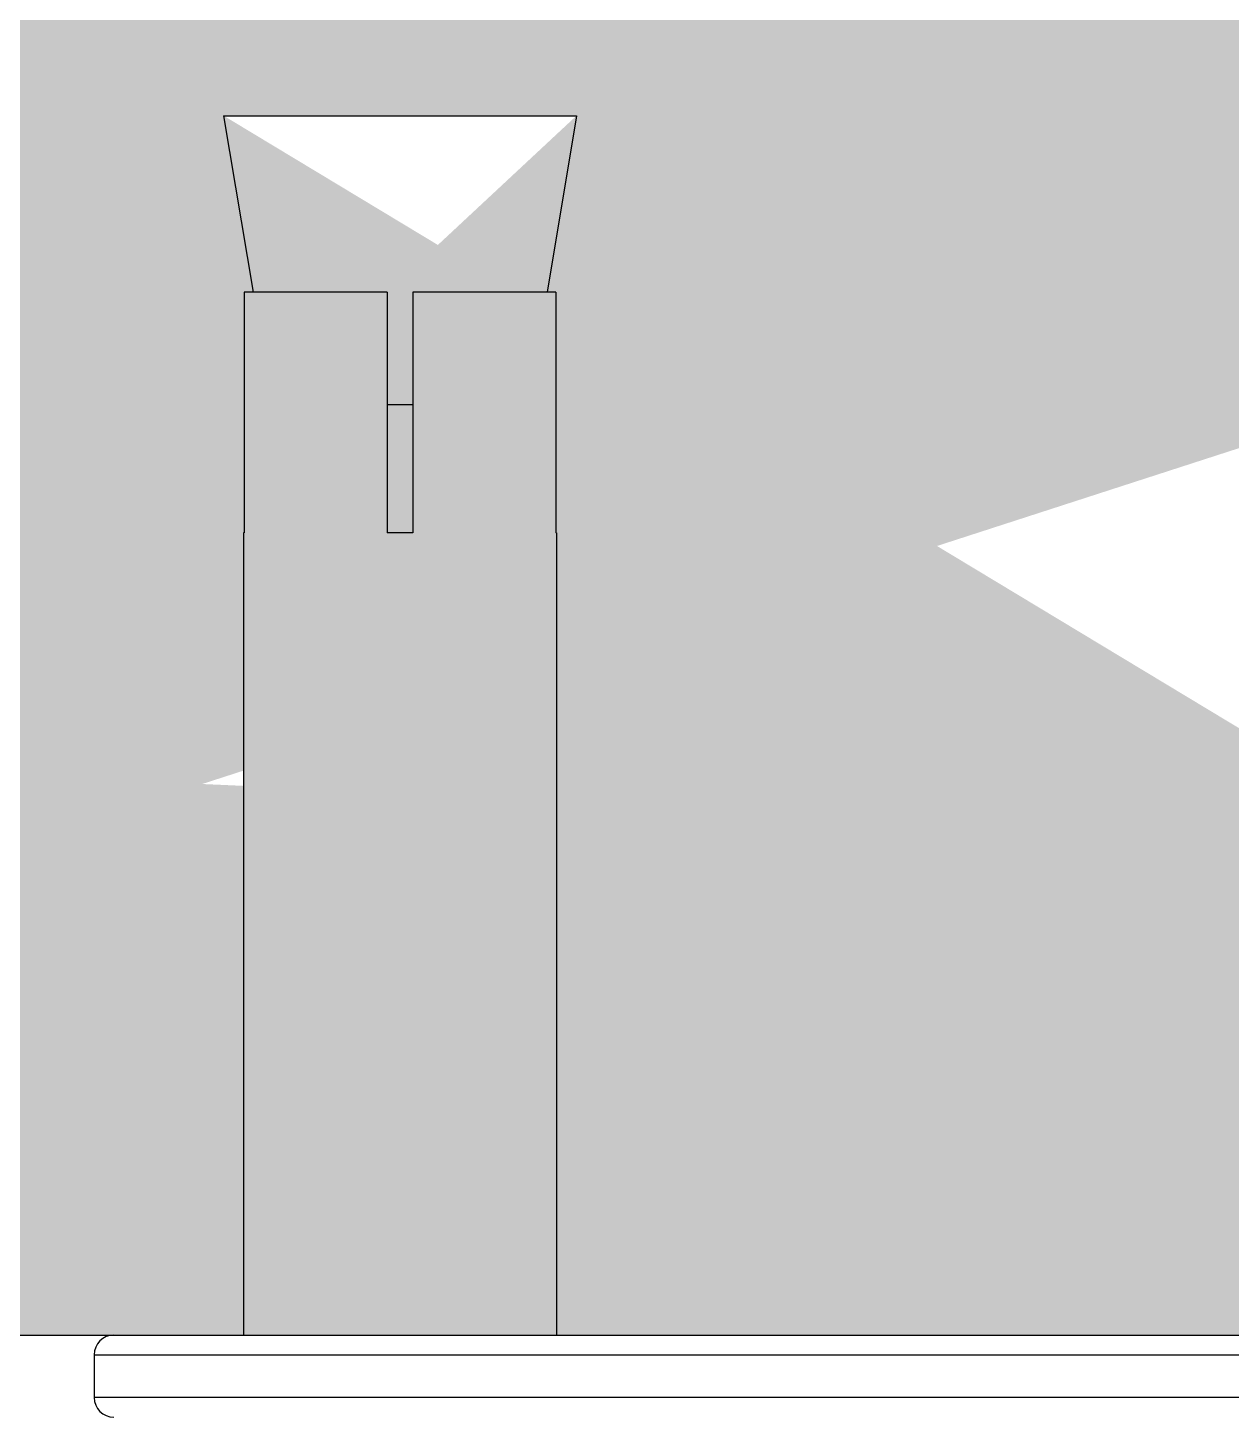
# Model space of a CAD drawing. Extents: x 921423 to 1291758, y 534425 to 1049953.
# Drawn here: x 1132733.3 to 1133075.1, y 855942.9 to 856337.5 of the extents above; entities that cross this region are included whole.
import ezdxf

# ---------------------------------------------------------------- set-up
doc = ezdxf.new("R2010")
doc.units = 0
doc.header["$LTSCALE"] = 1000
doc.header["$MEASUREMENT"] = 0
for name, color, linetype in [('02___PRT_ALL_AXES', 7, 'Continuous'), ('11122', 7, 'Continuous'), ('TC', 4, 'Continuous')]:
    doc.layers.add(name, color=color, linetype=linetype)

msp = doc.modelspace()

# ---------------------------------------------------------------- hatches: boundary and pattern name
at = {"layer": '11122'}
h = msp.add_hatch(dxfattribs=at)
h.set_pattern_fill('AR-CONC', color=256, scale=50, style=0)
h.set_pattern_definition([(49.99999999999999, (637887.1210465333, 1495774.023655258), (358.6300913003768, -31.37606749129756), [37.5, -412.5]), (355, (637887.1210465333, 1495774.023655258), (-69.3756668065, 376.0960668500059), [30, -330]), (100.4514, (637917.006886533, 1495771.408985258), (289.2546908570108, 344.7197710304768), [31.87009499999977, -350.5710559999966]), (46.18420000000002, (637887.1210465333, 1495874.023655258), (533.6205243128223, -82.75950716450905), [56.24999999999989, -618.7499999999983]), (96.63559999999993, (637931.5894190329, 1495867.127001757), (467.3313527743517, 487.0589354502209), [47.80514399999964, -525.8564999999943]), (351.1842, (637887.1210465333, 1495874.023655258), (467.3309725668136, 487.0593004626623), [45.00000000000001, -495.0000000000001]), (21, (637937.1210465333, 1495849.023655258), (298.4535260592309, -201.3094453326694), [37.5, -412.5]), (326.0000000000001, (637937.1210465333, 1495849.023655258), (121.6576659607909, 362.5750225234265), [30, -330]), (71.4514, (637961.9921630328, 1495832.247852257), (420.111314290745, 161.2652483549762), [31.87009500000001, -350.571056]), (37.50000000000001, (637887.1210465333, 1495774.023655258), (6.079927658645335, 166.4469269156558), [0, -326, 0, -335, 0, -331.25]), (7.500000000000001, (637887.1210465333, 1495774.023655258), (131.5347687210743, 197.2058559411801), [0, -191, 0, -318.5, 0, -126.25]), (327.5, (637775.6210465333, 1495774.023655258), (266.9112180862045, -11.2774358671899), [0, -125, 0, -390, 0, -517.5]), (317.5, (637725.6210465333, 1495774.023655258), (291.5930846711931, 50.05249116615882), [0, -162.5, 0, -259, 0, -367.5])])
edge = h.paths.add_edge_path()
edge.add_line((1125792.684666758, 856289.4503852366), (1125408.397296131, 856372.8108387582))
edge.add_line((1125408.397296131, 856372.8108387582), (1125593.522551954, 856444.4400337678))
edge.add_line((1125593.522551954, 856236.1454946524), (1125792.684666758, 856289.4503852366))
edge.add_line((1125593.522551954, 856236.1454946524), (1125593.522551954, 855966.2044389886))
edge.add_line((1125593.522551954, 856685.3263902029), (1125593.522551954, 856444.4400337678))
edge.add_line((1125593.522551954, 856685.3263902036), (1136254.435184324, 856685.3263902036))
edge.add_line((1125593.522551954, 855966.2044389893), (1136254.435184323, 855966.2044389895))
edge.add_line((1129689.911909683, 856262.1588980989), (1129649.310946175, 856262.1588980989))
edge.add_line((1129595.583828989, 856312.2434988678), (1129695.75303053, 856312.2434988678))
edge.add_line((1129642.02591334, 856262.1588980989), (1129601.424949832, 856262.1588980989))
edge.add_line((1129642.02591334, 856230.2868794263), (1129649.310946175, 856230.2868794263))
edge.add_line((1129601.424949832, 856185.4205956422), (1129601.27526089, 856185.4205956422))
edge.add_line((1129649.310946175, 856193.8617152274), (1129642.02591334, 856193.8617152274))
edge.add_line((1129690.061598625, 856185.4205956422), (1129689.911909688, 856185.4205956422))
edge.add_line((1129595.583828989, 856312.2434988678), (1129603.931262447, 856262.1588980989))
edge.add_line((1129695.75303053, 856312.2434988678), (1129687.405597072, 856262.1588980989))
edge.add_line((1129690.061598625, 856193.8617152274), (1129690.061598625, 855966.2044389893))
edge.add_line((1129689.911909688, 856262.1588980989), (1129689.911909688, 856193.8617152274))
edge.add_line((1129649.310946175, 856262.1588980989), (1129649.310946175, 856193.8617152274))
edge.add_line((1129642.02591334, 856262.1588980989), (1129642.02591334, 856193.8617152274))
edge.add_line((1129601.424949832, 856262.1588980989), (1129601.424949832, 856193.8617152274))
edge.add_line((1129601.27526089, 856193.8617152274), (1129601.27526089, 855966.2044389893))
edge.add_line((1129112.265252685, 856312.5337765976), (1129103.910816927, 856262.4071619448))
edge.add_line((1129112.265252685, 856312.5337765976), (1129012.012023379, 856312.5337765976))
edge.add_line((1129065.784210009, 856262.4071619448), (1129106.419231969, 856262.4071619448))
edge.add_line((1129017.858044095, 856262.4071619448), (1129058.493066058, 856262.4071619448))
edge.add_line((1129065.784210009, 856230.5084071595), (1129058.493066058, 856230.5084071595))
edge.add_line((1129106.419231969, 856194.0526874131), (1129106.569046478, 856194.0526874131))
edge.add_line((1129058.493066058, 856194.0526874131), (1129065.784210009, 856194.0526874131))
edge.add_line((1129017.708229592, 856194.0526874131), (1129017.858044095, 856194.0526874131))
edge.add_line((1129012.012023379, 856312.5337765976), (1129020.366459185, 856262.4071619448))
edge.add_line((1129017.708229592, 856194.0526874131), (1129017.708229592, 855966.2044389895))
edge.add_line((1129017.858044095, 856262.4071619448), (1129017.858044095, 856194.0526874131))
edge.add_line((1129058.493066058, 856262.4071619448), (1129058.493066058, 856194.0526874131))
edge.add_line((1129065.784210009, 856262.4071619448), (1129065.784210009, 856194.0526874131))
edge.add_line((1129106.419231969, 856262.4071619448), (1129106.419231969, 856194.0526874131))
edge.add_line((1129106.569046478, 856194.0526874131), (1129106.569046478, 855966.2044389895))
edge.add_line((1128532.268692041, 856312.5337765976), (1128540.623127798, 856262.4071619448))
edge.add_line((1128532.268692041, 856312.5337765976), (1128632.521921347, 856312.5337765976))
edge.add_line((1128578.749734716, 856262.4071619448), (1128538.114712757, 856262.4071619448))
edge.add_line((1128626.675900631, 856262.4071619448), (1128586.040878668, 856262.4071619448))
edge.add_line((1128578.749734716, 856230.5084071595), (1128586.040878668, 856230.5084071595))
edge.add_line((1128538.114712757, 856194.0526874131), (1128537.964898248, 856194.0526874131))
edge.add_line((1128586.040878668, 856194.0526874131), (1128578.749734716, 856194.0526874131))
edge.add_line((1128626.825715134, 856194.0526874131), (1128626.675900631, 856194.0526874131))
edge.add_line((1128632.521921347, 856312.5337765976), (1128624.16748554, 856262.4071619448))
edge.add_line((1128626.825715134, 856194.0526874131), (1128626.825715134, 855966.2044389895))
edge.add_line((1128626.675900631, 856262.4071619448), (1128626.675900631, 856194.0526874131))
edge.add_line((1128586.040878668, 856262.4071619448), (1128586.040878668, 856194.0526874131))
edge.add_line((1128578.749734716, 856262.4071619448), (1128578.749734716, 856194.0526874131))
edge.add_line((1128538.114712757, 856262.4071619448), (1128538.114712757, 856194.0526874131))
edge.add_line((1128537.964898248, 856194.0526874131), (1128537.964898248, 855966.2044389895))
edge.add_line((1132210.955015105, 856262.1588980989), (1132251.555978613, 856262.1588980989))
edge.add_line((1132305.283095798, 856312.2434988678), (1132205.113894258, 856312.2434988678))
edge.add_line((1132258.841011448, 856262.1588980989), (1132299.441974956, 856262.1588980989))
edge.add_line((1132258.841011448, 856230.2868794263), (1132251.555978613, 856230.2868794263))
edge.add_line((1132299.441974956, 856185.4205956422), (1132299.591663898, 856185.4205956422))
edge.add_line((1132251.555978613, 856193.8617152274), (1132258.841011448, 856193.8617152274))
edge.add_line((1132210.805326163, 856185.4205956422), (1132210.955015101, 856185.4205956422))
edge.add_line((1132305.283095798, 856312.2434988678), (1132296.93566234, 856262.1588980989))
edge.add_line((1132205.113894258, 856312.2434988678), (1132213.461327716, 856262.1588980989))
edge.add_line((1132210.805326163, 856193.8617152274), (1132210.805326163, 855966.2044389893))
edge.add_line((1132210.955015101, 856262.1588980989), (1132210.955015101, 856193.8617152274))
edge.add_line((1132251.555978613, 856262.1588980989), (1132251.555978613, 856193.8617152274))
edge.add_line((1132258.841011448, 856262.1588980989), (1132258.841011448, 856193.8617152274))
edge.add_line((1132299.441974956, 856262.1588980989), (1132299.441974956, 856193.8617152274))
edge.add_line((1132299.591663898, 856193.8617152274), (1132299.591663898, 855966.2044389893))
edge.add_line((1133368.906801905, 856312.533776599), (1133360.552366149, 856262.4071619464))
edge.add_line((1133368.906801905, 856312.533776599), (1133268.6535726, 856312.533776599))
edge.add_line((1133322.42575923, 856262.4071619464), (1133363.060781189, 856262.4071619464))
edge.add_line((1133274.499593316, 856262.4071619464), (1133315.134615279, 856262.4071619464))
edge.add_line((1133322.42575923, 856230.5084071611), (1133315.134615279, 856230.5084071611))
edge.add_line((1133363.060781189, 856194.0526874145), (1133363.210595699, 856194.0526874145))
edge.add_line((1133315.134615279, 856194.0526874145), (1133322.42575923, 856194.0526874145))
edge.add_line((1133274.349778813, 856194.0526874145), (1133274.499593316, 856194.0526874145))
edge.add_line((1133268.6535726, 856312.533776599), (1133277.008008406, 856262.4071619464))
edge.add_line((1133274.349778813, 856194.0526874145), (1133274.349778813, 855966.2044389909))
edge.add_line((1133274.499593316, 856262.4071619464), (1133274.499593316, 856194.0526874145))
edge.add_line((1133315.134615279, 856262.4071619464), (1133315.134615279, 856194.0526874145))
edge.add_line((1133322.42575923, 856262.4071619464), (1133322.42575923, 856194.0526874145))
edge.add_line((1133363.060781189, 856262.4071619464), (1133363.060781189, 856194.0526874145))
edge.add_line((1133363.210595699, 856194.0526874145), (1133363.210595699, 855966.2044389909))
edge.add_line((1132788.910241262, 856312.533776599), (1132797.264677019, 856262.4071619464))
edge.add_line((1132788.910241262, 856312.533776599), (1132889.163470568, 856312.533776599))
edge.add_line((1132835.391283938, 856262.4071619464), (1132794.756261978, 856262.4071619464))
edge.add_line((1132883.317449852, 856262.4071619464), (1132842.682427889, 856262.4071619464))
edge.add_line((1132835.391283938, 856230.5084071611), (1132842.682427889, 856230.5084071611))
edge.add_line((1132794.756261978, 856194.0526874145), (1132794.606447469, 856194.0526874145))
edge.add_line((1132842.682427889, 856194.0526874145), (1132835.391283938, 856194.0526874145))
edge.add_line((1132883.467264354, 856194.0526874145), (1132883.317449852, 856194.0526874145))
edge.add_line((1132889.163470568, 856312.533776599), (1132880.809034761, 856262.4071619464))
edge.add_line((1132883.467264354, 856194.0526874145), (1132883.467264354, 855966.2044389909))
edge.add_line((1132883.317449852, 856262.4071619464), (1132883.317449852, 856194.0526874145))
edge.add_line((1132842.682427889, 856262.4071619464), (1132842.682427889, 856194.0526874145))
edge.add_line((1132835.391283938, 856262.4071619464), (1132835.391283938, 856194.0526874145))
edge.add_line((1132794.756261978, 856262.4071619464), (1132794.756261978, 856194.0526874145))
edge.add_line((1132794.606447469, 856194.0526874145), (1132794.606447469, 855966.2044389909))
edge.add_line((1136453.597299129, 856279.1120366463), (1136069.309928501, 856362.472490168))
edge.add_line((1136069.309928501, 856362.472490168), (1136254.435184323, 856434.1016851775))
edge.add_line((1136254.435184324, 856225.8071460621), (1136453.597299129, 856279.1120366463))
edge.add_line((1136254.435184324, 856225.8071460621), (1136254.435184323, 855955.8660903983))
edge.add_line((1136254.435184324, 856674.9880416126), (1136254.435184323, 856434.1016851775))
edge.add_line((1135635.64285691, 856312.0060418956), (1135735.743320908, 856312.0060418956))
edge.add_line((1135682.05307204, 856261.9558098963), (1135641.479969501, 856261.9558098963))
edge.add_line((1135729.906208326, 856261.9558098963), (1135689.333105787, 856261.9558098963))
edge.add_line((1135682.05307204, 856230.1056622602), (1135689.333105787, 856230.1056622602))
edge.add_line((1135635.64285691, 856312.0060418956), (1135643.984562247, 856261.9558098963))
edge.add_line((1135729.906208326, 856261.9558098963), (1135729.906208326, 856193.705493533))
edge.add_line((1135689.333105787, 856261.9558098963), (1135689.333105787, 856193.705493533))
edge.add_line((1135682.05307204, 856261.9558098963), (1135682.05307204, 856193.705493533))
edge.add_line((1135641.479969501, 856261.9558098963), (1135641.479969501, 856193.705493533))
edge.add_line((1135735.743320908, 856312.0060418956), (1135727.40161558, 856261.9558098963))
edge.add_line((1135641.479969501, 856193.705493533), (1135641.330383275, 856193.705493533))
edge.add_line((1135689.333105787, 856193.705493533), (1135682.05307204, 856193.705493533))
edge.add_line((1135730.055794551, 856193.705493533), (1135729.906208326, 856193.705493533))
edge.add_line((1135730.055794551, 856193.705493533), (1135730.055794551, 855966.2044389895))
edge.add_line((1135641.330383275, 856193.705493533), (1135641.330383275, 855966.2044389895))

# ---------------------------------------------------------------- linework, layer by layer
at = {"color": 0, "linetype": 'Continuous'}
for p, q in [((1132794.756261978, 856262.4071619464), (1132794.756261978, 856194.0526874145)), ((1132835.391283938, 856262.4071619464), (1132794.756261978, 856262.4071619464)), ((1132835.391283938, 856262.4071619464), (1132835.391283938, 856194.0526874145)), ((1132842.682427889, 856262.4071619464), (1132842.682427889, 856194.0526874145)), ((1132883.317449852, 856262.4071619464), (1132842.682427889, 856262.4071619464)), ((1132883.317449852, 856262.4071619464), (1132883.317449852, 856194.0526874145)), ((1132794.606447469, 856194.0526874145), (1132794.606447469, 855966.2044389909)), ((1132794.756261978, 856194.0526874145), (1132794.606447469, 856194.0526874145)), ((1132842.682427889, 856194.0526874145), (1132835.391283938, 856194.0526874145)), ((1132883.467264354, 856194.0526874145), (1132883.317449852, 856194.0526874145)), ((1132883.467264354, 856194.0526874145), (1132883.467264354, 855966.2044389909)), ((1132757.758519292, 855966.2044389895), (1133402.691588723, 855966.2044389895)), ((1132752.158521583, 855960.6044412812), (1132752.158521583, 855948.471112913)), ((1132752.158521583, 855960.6044412812), (1133405.491587577, 855960.6044412812)), ((1133405.491587577, 855948.471112913), (1132752.158521583, 855948.471112913))]:
    msp.add_line(p, q, dxfattribs=at)
for centre, start, end in [((1132757.758519292, 855960.6044412812), 90, 180), ((1132757.758519292, 855948.471112913), 180, 270)]:
    msp.add_arc(centre, 5.599997708515476, start, end, dxfattribs=at)
at = {"layer": '02___PRT_ALL_AXES', "color": 0, "linetype": 'Continuous'}
for p, q in [((1132788.910241262, 856312.533776599), (1132889.163470568, 856312.533776599)), ((1132788.910241262, 856312.533776599), (1132797.264677019, 856262.4071619464)), ((1132889.163470568, 856312.533776599), (1132880.809034761, 856262.4071619464)), ((1132835.391283938, 856230.5084071611), (1132842.682427889, 856230.5084071611))]:
    msp.add_line(p, q, dxfattribs=at)
at = {"layer": 'TC', "color": 0}
msp.add_lwpolyline([(1125593.522551954, 855966.2044389893), (1136254.435184323, 855966.2044389895)], dxfattribs=at)

doc.saveas('drawing.dxf')
